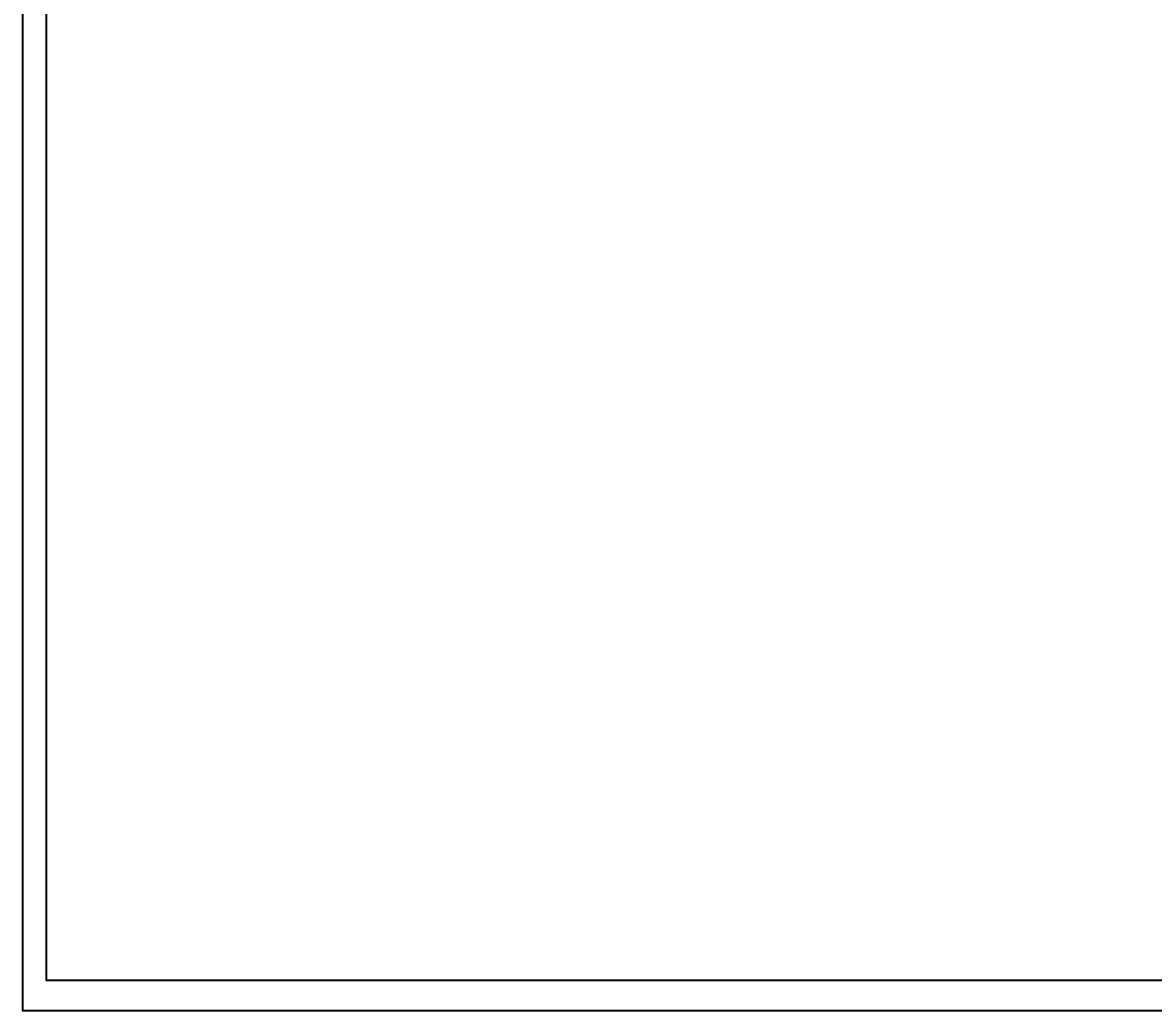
# Model space of a CAD drawing. Header units: millimetres. Extents: x 16 to 282, y 21 to 191.
# Drawn here: x 34.3 to 116.1, y 20.5 to 92 of the extents above; entities that cross this region are included whole.
import ezdxf

# ---------------------------------------------------------------- set-up
doc = ezdxf.new("R2010")
doc.units = ezdxf.units.MM
doc.layers.get('0').update_dxf_attribs({"linetype": 'CONTINUOUS'})

msp = doc.modelspace()

# ---------------------------------------------------------------- hatches: boundary and pattern name
for points in [[(45.727056, 58.321212), (45.938722, 58.321212)], [(46.997056, 54.976879), (47.229889, 54.976879)], [(65.708389, 51.378545), (65.920056, 51.378545)], [(65.920056, 51.378545), (65.920056, 51.145712)], [(68.714056, 51.378545), (68.502389, 51.378545), (68.925722, 51.378545)], [(69.581889, 51.378545), (69.793556, 51.378545)], [(54.744056, 48.753879), (54.955722, 48.753879)], [(61.623222, 42.298045), (62.491056, 42.298045)], [(45.070889, 41.578379), (45.282556, 41.578379)], [(62.491056, 39.652212), (63.126056, 39.652212)], [(78.175556, 39.906212), (79.043389, 39.906212)], [(78.175556, 39.419379), (79.043389, 39.419379)], [(52.161722, 38.932545), (51.738389, 38.932545), (52.373389, 38.932545)], [(54.320722, 36.307879), (54.320722, 36.075045)], [(46.362056, 32.011045), (46.362056, 31.757045)], [(46.785389, 32.011045), (46.785389, 31.757045)], [(61.199889, 32.243879), (61.411556, 32.243879)], [(76.249389, 32.011045), (75.804889, 32.011045)], [(46.785389, 31.291379), (45.938722, 31.291379)], [(46.362056, 31.524212), (46.362056, 31.291379)], [(46.362056, 31.291379), (46.362056, 31.037379)], [(49.579389, 31.524212), (49.579389, 30.338879), (49.579389, 31.291379)], [(51.315056, 31.524212), (51.526722, 31.524212)], [(52.373389, 31.291379), (51.950056, 31.291379)], [(52.373389, 31.291379), (52.373389, 30.571712), (52.373389, 31.037379)], [(54.744056, 31.524212), (53.241222, 31.524212), (54.955722, 31.524212)], [(56.670222, 31.524212), (55.611889, 31.524212)], [(56.246889, 31.291379), (56.035222, 31.291379), (56.458556, 31.291379)], [(57.961389, 31.757045), (57.538056, 31.757045), (58.194222, 31.757045)], [(59.464222, 31.291379), (59.464222, 30.338879), (59.464222, 31.037379)], [(46.362056, 31.037379), (46.362056, 30.571712), (46.362056, 30.804545)], [(57.961389, 31.037379), (57.961389, 30.804545)], [(58.194222, 30.571712), (58.405889, 30.571712)], [(75.593222, 30.804545), (75.593222, 30.338879), (75.593222, 30.571712)], [(78.598889, 30.571712), (78.175556, 30.571712)], [(48.521056, 29.619212), (47.864889, 29.619212), (48.732722, 29.619212)], [(57.538056, 29.619212), (57.538056, 29.132379)], [(48.076556, 28.645545), (47.653222, 28.645545)], [(48.944389, 28.645545), (48.521056, 28.645545)], [(50.658889, 28.899545), (50.658889, 28.645545)], [(56.458556, 29.365212), (56.670222, 29.365212)], [(57.749722, 29.132379), (57.114722, 29.132379), (57.961389, 29.132379)], [(50.235556, 27.947045), (50.447222, 27.947045)], [(52.585056, 28.412712), (51.738389, 28.412712)], [(52.585056, 27.947045), (52.585056, 27.693045)], [(56.246889, 28.412712), (56.246889, 27.947045), (56.246889, 28.179879)], [(56.246889, 27.947045), (56.458556, 27.947045)], [(57.961389, 27.947045), (58.194222, 27.947045)], [(60.755389, 28.412712), (60.332056, 28.412712)], [(60.755389, 27.947045), (60.332056, 27.947045), (60.988222, 27.947045)]]:
    msp.add_hatch(color=7).paths.add_polyline_path(points)

# ---------------------------------------------------------------- linework, layer by layer
at = {"color": 7}
for points in [[(257.224389, 20.517545), (257.224389, 185.808045), (34.318222, 185.808045), (34.318222, 20.517545)], [(255.298222, 183.903045), (255.298222, 22.676545), (36.053889, 22.676545), (36.053889, 183.903045)]]:
    msp.add_lwpolyline(points, close=True, dxfattribs=at)

doc.saveas('drawing.dxf')
